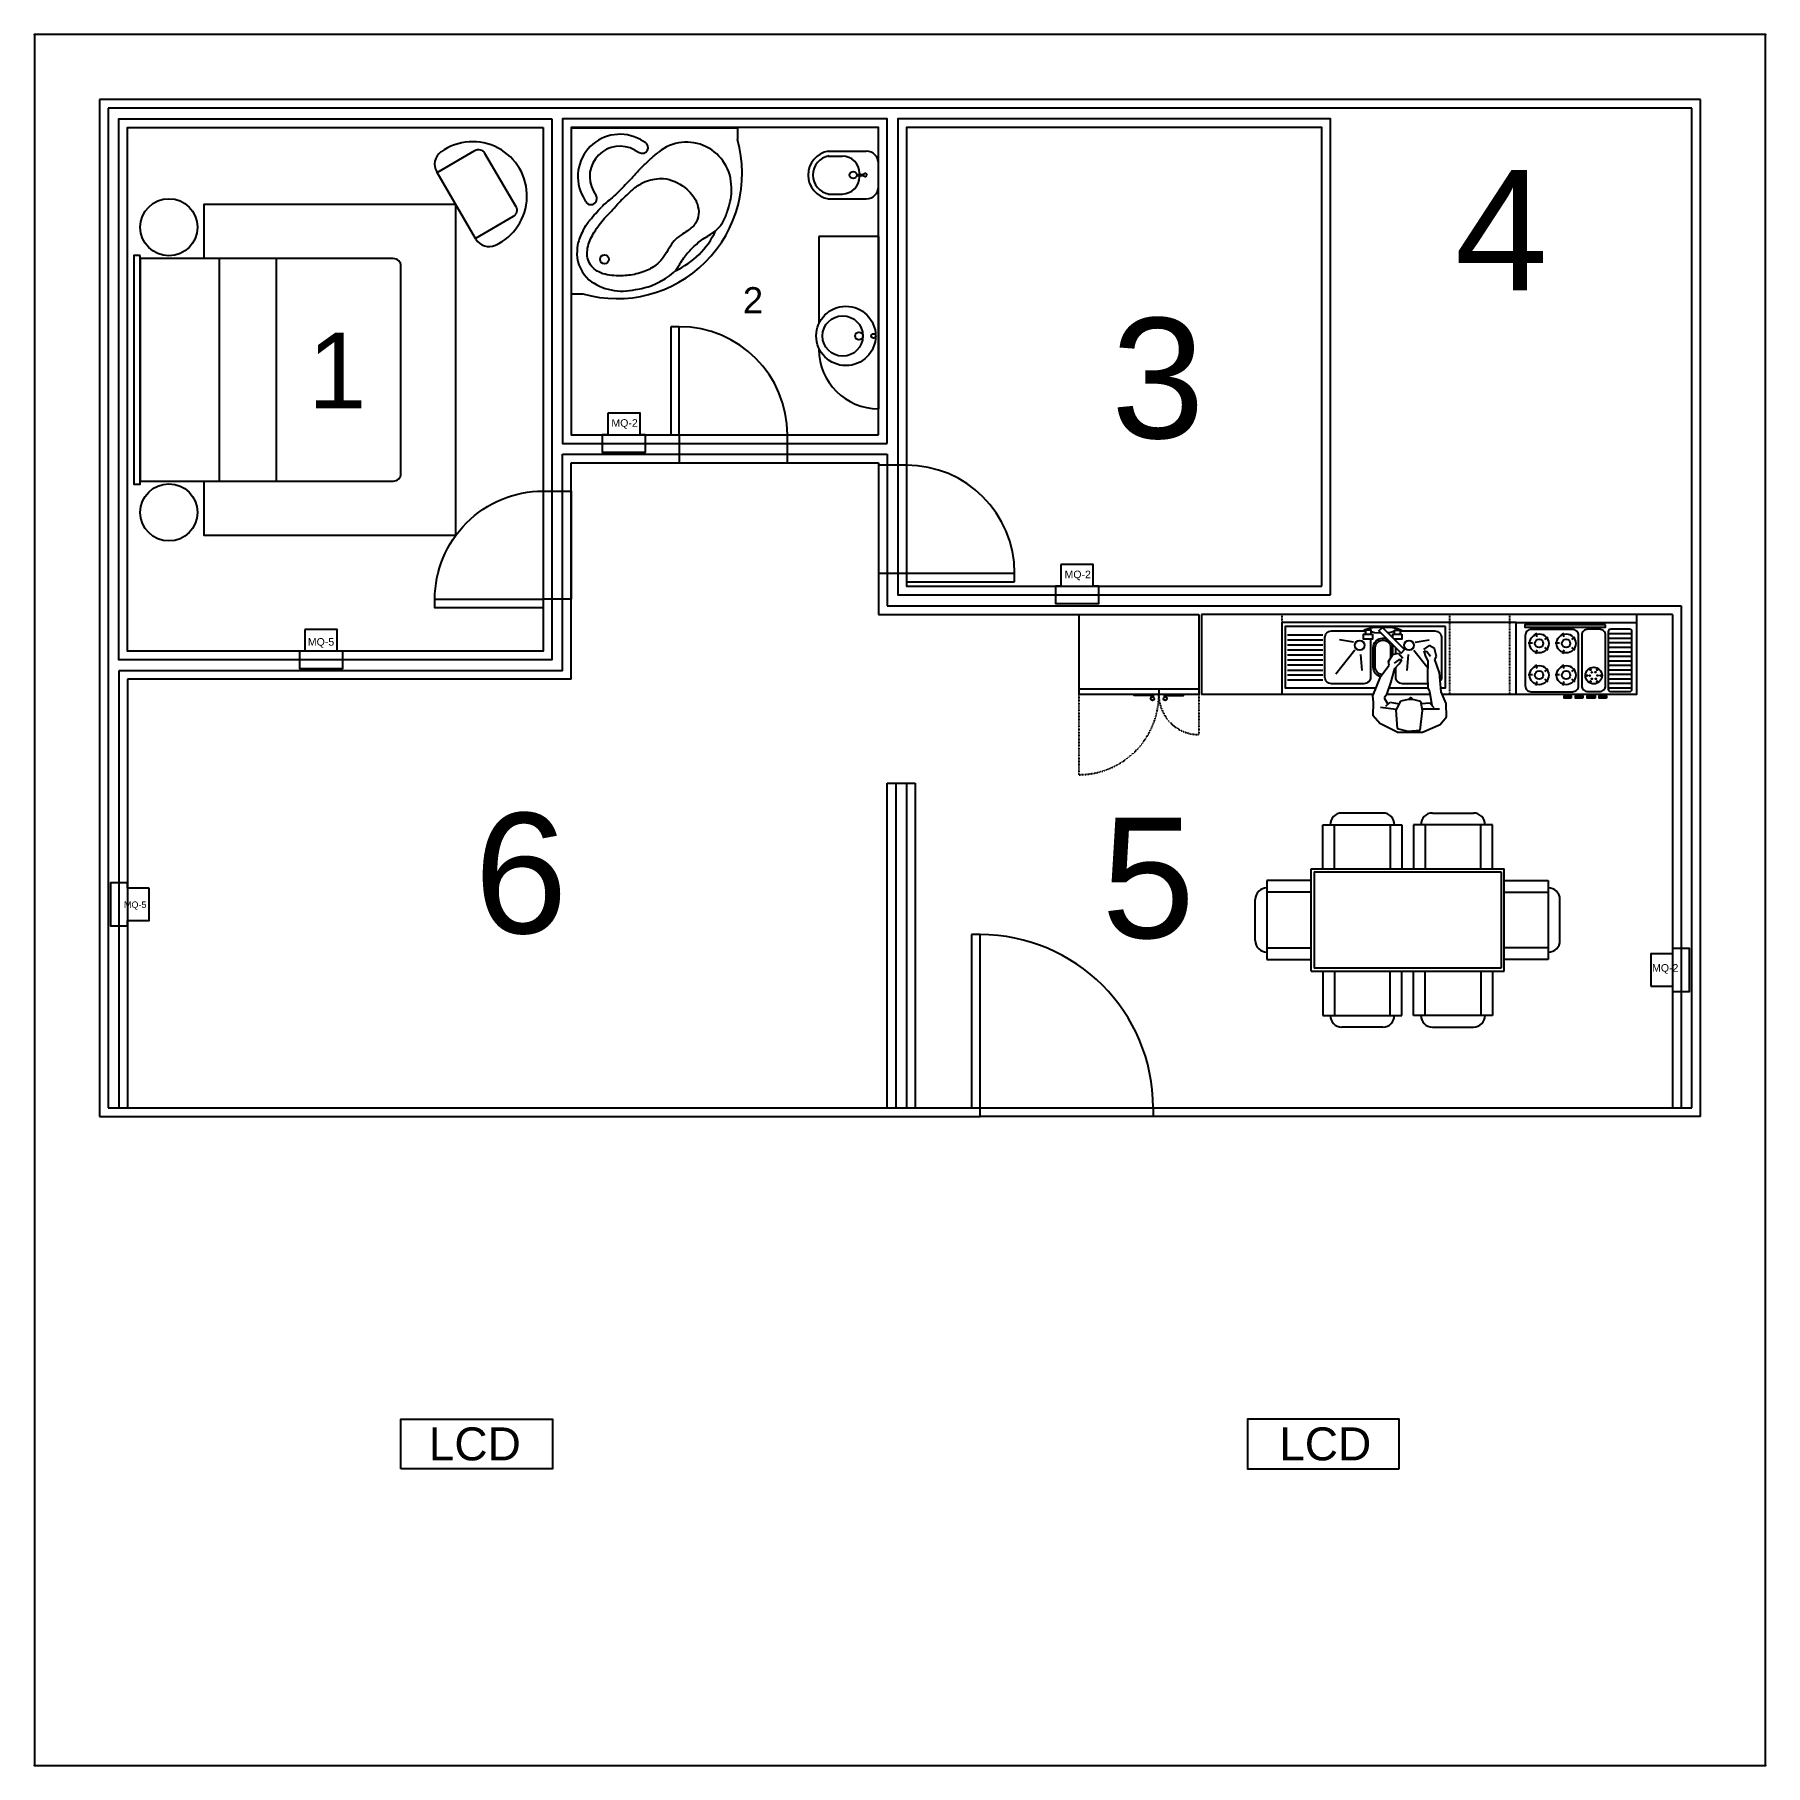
# Model space of a CAD drawing. Header units: inches. Extents: x 0 to 800, y 0 to 800.
import ezdxf

# ---------------------------------------------------------------- set-up
doc = ezdxf.new("R2010")
doc.units = ezdxf.units.IN
doc.header["$MEASUREMENT"] = 0
doc.linetypes.add('TRATTEGGIATA2', pattern=[9.525, 6.35, -3.175])
for name, color, linetype in [('1', 91, 'Continuous'), ('2', 131, 'Continuous'), ('3', 71, 'Continuous'), ('4', 161, 'Continuous'), ('5', 221, 'Continuous'), ('elettronica', 10, 'Continuous'), ('esterno', 31, 'Continuous'), ('interni', 130, 'Continuous'), ('mura esterne', 255, 'Continuous'), ('porte', 30, 'Continuous')]:
    doc.layers.add(name, color=color, linetype=linetype)
doc.styles.get("Standard").update_dxf_attribs({"font": 'arial.ttf'})

# ---------------------------------------------------------------- blocks, each defined once
blk = doc.blocks.new('*X3')
at = {"color": 0}
for p, q in [((31254, 24675), (31518, 24675)), ((31254, 24638), (31518, 24638)), ((31254, 24600), (31518, 24600)), ((31254, 24562), (31518, 24562)), ((31254, 24525), (31518, 24525)), ((31254, 24488), (31518, 24488)), ((31254, 24450), (31518, 24450)), ((31254, 24412), (31518, 24412)), ((31254, 24375), (31518, 24375)), ((31254, 24338), (31518, 24338))]:
    blk.add_line(p, q, dxfattribs=at)
blk = doc.blocks.new('*X4')
at = {"color": 0}
for p, q in [((53219, 137949), (53219, 138145)), ((53256, 137949), (53256, 138145)), ((53294, 137949), (53294, 138145)), ((53331, 137949), (53331, 138145)), ((53369, 137949), (53369, 138145)), ((53406, 137949), (53406, 138145)), ((53444, 137949), (53444, 138145)), ((53481, 137949), (53481, 138145)), ((53519, 137949), (53519, 138145)), ((53556, 137949), (53556, 138145)), ((53594, 137949), (53594, 138145)), ((53631, 137949), (53631, 138145)), ((53669, 137949), (53669, 138145))]:
    blk.add_line(p, q, dxfattribs=at)
blk = doc.blocks.new('poltrona 8391')
at = {"layer": 'interni'}
for p, q in [((0.431, 0), (0.436, 0)), ((1.036, 0), (1.042, 0))]:
    blk.add_line(p, q, dxfattribs=at)
blk.add_lwpolyline([(0.436, 0), (1.036, 0), (1.036, -0.343, -0.414214), (0.98, -0.4), (0.493, -0.4, -0.414214), (0.436, -0.343)], format="xyb", close=True, dxfattribs=at)
for centre, radius, start, end in [((0.736, -0.149), 0.427, 174.5677, 5.4323), ((0.431, -0.12), 0.12, 90, 174.5677), ((1.042, -0.12), 0.12, 5.4323, 90)]:
    blk.add_arc(centre, radius, start, end, dxfattribs=at)
blk = doc.blocks.new('letto 4860')
at = {"layer": 'interni'}
for p, q in [((143.446, 85.473), (143.446, 83.723)), ((143.896, 85.473), (143.896, 83.723))]:
    blk.add_line(p, q, dxfattribs=at)
blk.add_lwpolyline([(142.826, 85.498), (142.776, 85.498), (142.776, 83.698), (142.826, 83.698)], close=True, dxfattribs=at)
blk.add_lwpolyline([(142.826, 83.723), (144.816, 83.723, 0.414214), (144.876, 83.783), (144.876, 85.413, 0.414214), (144.816, 85.473), (142.826, 85.473)], format="xyb", close=True, dxfattribs=at)
blk = doc.blocks.new('idromassaggio 6571')
at = {"layer": 'interni'}
for p, q in [((-0.141, 0), (0.849, 0.99)), ((0.849, 0.99), (0.919, 0.919)), ((0.342, 0.341), (0.385, 0.354)), ((0.37, 0.245), (0.413, 0.257)), ((-0.141, 0), (0.849, -0.99)), ((0.37, -0.245), (0.413, -0.257)), ((0.342, -0.341), (0.385, -0.354)), ((0.849, -0.99), (0.919, -0.919))]:
    blk.add_line(p, q, dxfattribs=at)
blk.add_circle((0.841, -0.586), 0.0371, dxfattribs=at)
for centre, radius, start, end in [((0.404, 0), 1.054, 299.2546, 60.7454), ((0.899, 0.334), 0.377, 44.3352, 173.9305), ((0.44, 0), 0.355, 105.9021, 254.0979), ((0.399, 0.305), 0.05, 286.0071, 106.0071), ((0.44, 0), 0.255, 105.9021, 254.0979), ((0.685, 0.009), 0.69, 339.5735, 20.0744), ((0.399, -0.305), 0.05, 253.9929, 73.9929), ((0.806, -0.338), 0.467, 277.9516, 328.7485), ((0.529, -0.092), 0.835, 324.2004, 334.1191), ((0.854, -0.489), 0.311, 227.8701, 273.0429)]:
    blk.add_arc(centre, radius, start, end, dxfattribs=at)
for points in [[(1.297, 0), (1.305, 0.109), (1.33, 0.227), (1.326, 0.335), (1.289, 0.428), (1.192, 0.576), (1.169, 0.597)], [(0.522, 0.001), (0.518, 0.097), (0.515, 0.194), (0.518, 0.283), (0.524, 0.373)], [(0.624, 0.13), (0.712, 0.247), (0.893, 0.32), (1.051, 0.302), (1.119, 0.261)], [(1.119, 0.261), (1.165, 0.187), (1.168, 0.095), (1.156, 0.032), (1.146, -0.06), (1.159, -0.133), (1.178, -0.216), (1.183, -0.297), (1.156, -0.407), (1.089, -0.525), (1.008, -0.614), (0.883, -0.694), (0.761, -0.693), (0.665, -0.605), (0.619, -0.485), (0.597, -0.34), (0.594, -0.245), (0.59, -0.159), (0.592, -0.059), (0.597, 0.034), (0.624, 0.13)], [(0.522, 0.001), (0.523, -0.078), (0.52, -0.173), (0.514, -0.234), (0.512, -0.292)], [(1.28, -0.456), (1.322, -0.318), (1.331, -0.232)], [(0.538, -0.531), (0.584, -0.641), (0.646, -0.72)]]:
    blk.add_spline(points, degree=3, dxfattribs=at)
for points, knots in [([(1.297, 0), (1.298, -0.037), (1.3, -0.114), (1.325, -0.188), (1.331, -0.23), (1.331, -0.232)], [0, 0, 0, 0, 0.1095589, 0.2298349, 0.2346459, 0.2346459, 0.2346459, 0.2346459]), ([(0.538, -0.531), (0.524, -0.473), (0.517, -0.401), (0.513, -0.341), (0.512, -0.292)], [0.0464906, 0.0464906, 0.0464906, 0.0464906, 0.0949254, 0.248825, 0.248825, 0.248825, 0.248825])]:
    blk.add_open_spline(points, degree=3, knots=knots, dxfattribs=at)
blk = doc.blocks.new('bidè 3725')
at = {"layer": 'interni'}
for p, q in [((148.505, 86.277), (148.825, 86.277)), ((148.505, 86.237), (148.622, 86.237)), ((148.926, 86.175), (148.926, 85.979)), ((148.744, 86.082), (148.8, 86.082)), ((148.744, 86.072), (148.8, 86.072)), ((148.767, 86.092), (148.767, 86.082)), ((148.767, 86.072), (148.767, 86.062)), ((148.505, 85.917), (148.622, 85.917)), ((148.505, 85.877), (148.825, 85.877))]:
    blk.add_line(p, q, dxfattribs=at)
for centre, radius in [((148.714, 86.077), 0.03), ((148.814, 86.077), 0.015)]:
    blk.add_circle(centre, radius, dxfattribs=at)
for centre, radius, start, end in [((148.538, 86.077), 0.203, 99.2709, 260.7291), ((148.825, 86.175), 0.102, 0, 90), ((148.538, 86.077), 0.163, 99.2709, 260.7291), ((148.622, 86.092), 0.145, 0, 90), ((148.622, 86.062), 0.145, 270, 0), ((148.825, 85.979), 0.102, 270, 0)]:
    blk.add_arc(centre, radius, start, end, dxfattribs=at)
blk = doc.blocks.new('lavabo 4682')
at = {"layer": 'interni'}
for p, q in [((147.984, 84.576), (147.976, 84.576)), ((148.926, 84.576), (148.194, 84.576)), ((148.926, 84.076), (148.926, 84.576)), ((148.926, 84.076), (147.476, 84.076))]:
    blk.add_line(p, q, dxfattribs=at)
for centre, radius in [((148.089, 84.349), 0.25), ((148.089, 84.376), 0.17), ((148.089, 84.239), 0.033), ((148.089, 84.117), 0.0185)]:
    blk.add_circle(centre, radius, dxfattribs=at)
blk.add_arc((147.976, 84.076), 0.5, 90, 180, dxfattribs=at)

msp = doc.modelspace()

# ---------------------------------------------------------------- linework, layer by layer
at = {"layer": '1'}
for points in [[(239, 761), (239, 511), (39, 511), (39, 761)], [(235, 757), (235, 515), (43, 515), (43, 757)]]:
    msp.add_lwpolyline(points, close=True, dxfattribs=at)
at = {"layer": '2'}
for points in [[(394, 611), (394, 761), (244, 761), (244, 611)], [(390, 615), (390, 757), (248, 757), (248, 615)]]:
    msp.add_lwpolyline(points, close=True, dxfattribs=at)
at = {"layer": '3'}
for points in [[(599, 541), (599, 761), (399, 761), (399, 541)], [(595, 545), (595, 757), (403, 757), (403, 545)]]:
    msp.add_lwpolyline(points, close=True, dxfattribs=at)
at = {"layer": '5'}
for p, q in [((244, 506), (244, 606)), ((244, 606), (394, 606)), ((248, 502), (248, 602)), ((248, 602), (298, 602)), ((348, 602), (390, 602)), ((390, 602), (390, 532)), ((394, 606), (394, 536)), ((394, 536), (761, 536)), ((761, 536), (761, 304)), ((390, 532), (482.61, 532)), ((757, 532), (740.39, 532)), ((757, 532), (757, 304)), ((244, 506), (39, 506)), ((39, 506), (39, 304)), ((43, 502), (43, 304)), ((248, 502), (43, 502)), ((394, 304), (394, 454)), ((394, 454), (407, 454)), ((398, 454), (398, 304)), ((403, 454), (403, 304)), ((407, 454), (407, 304))]:
    msp.add_line(p, q, dxfattribs=at)
at = {"layer": 'elettronica'}
for points in [[(264.91, 625), (264.91, 615), (262.41, 615), (262.41, 607), (282.41, 607), (282.41, 615), (279.91, 615), (279.91, 625)], [(474.36, 555), (474.36, 545), (471.86, 545), (471.86, 537), (491.86, 537), (491.86, 545), (489.36, 545), (489.36, 555)], [(124.91, 525), (124.91, 515), (122.41, 515), (122.41, 507), (142.41, 507), (142.41, 515), (139.91, 515), (139.91, 525)], [(53, 405.51), (43, 405.51), (43, 408.01), (35, 408.01), (35, 388.01), (43, 388.01), (43, 390.51), (53, 390.51)], [(747, 360.15), (757, 360.15), (757, 357.65), (765, 357.65), (765, 377.65), (757, 377.65), (757, 375.15), (747, 375.15)], [(169.35, 137.07), (169.35, 160.07), (239.35, 160.07), (239.35, 137.07)], [(630.65, 137.07), (630.65, 160.07), (560.65, 160.07), (560.65, 137.07)]]:
    msp.add_lwpolyline(points, close=True, dxfattribs=at)
at = {"layer": 'esterno'}
msp.add_lwpolyline([(0, 0), (800, 0), (800, 800), (0, 800)], close=True, dxfattribs=at)
at = {"layer": 'interni'}
for p, q in [((482.61, 532), (538.17, 532)), ((482.61, 532), (482.61, 494.96)), ((538.17, 532), (538.17, 494.96)), ((740.39, 532), (539.4, 532)), ((539.4, 532), (539.4, 494.96)), ((684.83, 528.3), (576.44, 528.3)), ((576.44, 528.3), (576.44, 494.96)), ((740.39, 532), (740.39, 528.3)), ((625.72, 510.26), (627.76, 513.43)), ((627.76, 513.43), (630.47, 514.11)), ((630.47, 514.11), (632.4, 511.82)), ((644.6, 517.65), (641.96, 515.76)), ((642.86, 512.95), (642.3, 515.19)), ((642.3, 515.19), (643.58, 514.79)), ((644.18, 510.38), (642.86, 512.95)), ((643.58, 514.79), (645.15, 512.68)), ((647, 516.2), (644.6, 517.65)), ((648.01, 512.57), (647, 516.2)), ((647.15, 511.13), (648.01, 512.57)), ((622.18, 503.4), (626.12, 508.62)), ((626.12, 508.62), (625.72, 510.26)), ((626.91, 500.38), (628.74, 507.04)), ((630.61, 511.07), (628.49, 509.52)), ((628.74, 507.04), (630.75, 509.1)), ((631.95, 511.08), (630.61, 511.07)), ((630.75, 509.1), (631.95, 511.08)), ((643.97, 503.49), (644.18, 510.38)), ((649.38, 504.98), (647.15, 511.13)), ((650.12, 496.16), (649.38, 504.98)), ((538.17, 497.43), (482.61, 497.43)), ((519.65, 497.43), (519.65, 494.96)), ((618.54, 494.37), (622.18, 503.4)), ((625.09, 494.99), (626.91, 500.38)), ((644.12, 497.8), (643.97, 503.49)), ((644.12, 497.8), (644.82, 496.35)), ((644.82, 496.35), (645.81, 490.04)), ((652.5, 490.86), (650.12, 496.16)), ((538.17, 494.96), (482.61, 494.96)), ((516.26, 493.75), (516.26, 494.46)), ((517.1, 493.75), (517.1, 494.96)), ((522.19, 493.75), (522.19, 494.96)), ((523.04, 493.75), (523.04, 494.46)), ((576.44, 494.96), (539.4, 494.96)), ((618.78, 494.96), (576.44, 494.96)), ((618.89, 491.39), (618.54, 494.37)), ((618.72, 485.13), (618.89, 491.39)), ((629.3, 488.03), (622.05, 488.94)), ((625.09, 494.99), (623.76, 493.38)), ((623.76, 493.38), (625.54, 490.52)), ((624.52, 489.57), (626.51, 491.44)), ((645.04, 494.96), (625.06, 494.96)), ((626.51, 491.44), (630.65, 490.63)), ((631.34, 491.96), (629.14, 487.72)), ((635.08, 492.75), (631.34, 491.96)), ((636.97, 492.66), (635.08, 492.75)), ((635.89, 493.56), (635.1, 492.74)), ((635.89, 493.56), (636.12, 493.56)), ((636.88, 492.74), (636.12, 493.56)), ((640.67, 491.8), (636.97, 492.66)), ((641.49, 487.62), (640.67, 491.8)), ((644.96, 490.93), (640.89, 490.68)), ((641.35, 488.33), (649.35, 488.41)), ((646.92, 488.88), (644.96, 490.93)), ((684.83, 494.96), (650.66, 494.96)), ((652.68, 484.6), (652.5, 490.86)), ((621.78, 481.58), (618.72, 485.13)), ((629.77, 477.64), (621.78, 481.58)), ((629.14, 487.72), (629.74, 479.23)), ((640.4, 478.55), (641.49, 487.62)), ((641.46, 477.64), (649.62, 481.05)), ((649.62, 481.05), (652.68, 484.6)), ((629.74, 479.23), (634.78, 478)), ((629.77, 477.64), (641.46, 477.64)), ((634.78, 478), (640.4, 478.55)), ((623.16, 440.21), (604.24, 440.21)), ((646.13, 440.21), (665.04, 440.21)), ((595.45, 414.38), (595.45, 434.8)), ((595.45, 434.8), (631.94, 434.8)), ((600.86, 414.38), (600.86, 434.8)), ((626.53, 434.8), (626.53, 414.38)), ((631.94, 434.8), (631.94, 414.38)), ((673.83, 434.8), (637.34, 434.8)), ((637.34, 434.8), (637.34, 414.38)), ((642.75, 434.8), (642.75, 414.38)), ((668.42, 414.38), (668.42, 434.8)), ((673.83, 414.38), (673.83, 434.8)), ((569.63, 408.98), (569.63, 372.49)), ((590.05, 408.98), (569.63, 408.98)), ((590.05, 414.38), (679.23, 414.38)), ((590.05, 367.09), (590.05, 414.38)), ((591.4, 413.03), (677.88, 413.03)), ((591.4, 413.03), (591.4, 368.44)), ((677.88, 413.03), (677.88, 368.44)), ((679.23, 367.09), (679.23, 414.38)), ((679.23, 408.98), (699.65, 408.98)), ((699.65, 408.98), (699.65, 372.49)), ((564.22, 381.28), (564.22, 400.19)), ((590.05, 403.57), (569.63, 403.57)), ((679.23, 403.57), (699.65, 403.57)), ((705.06, 381.28), (705.06, 400.19)), ((569.63, 377.9), (590.05, 377.9)), ((699.65, 377.9), (679.23, 377.9)), ((569.63, 372.49), (590.05, 372.49)), ((677.88, 368.44), (591.4, 368.44)), ((699.65, 372.49), (679.23, 372.49)), ((590.05, 367.09), (679.23, 367.09)), ((595.45, 367.09), (595.45, 346.67)), ((600.86, 367.09), (600.86, 346.67)), ((626.53, 346.67), (626.53, 367.09)), ((631.94, 346.67), (631.94, 367.09)), ((637.34, 346.67), (637.34, 367.09)), ((642.75, 346.67), (642.75, 367.09)), ((668.42, 367.09), (668.42, 346.67)), ((673.83, 367.09), (673.83, 346.67)), ((595.45, 346.67), (631.94, 346.67)), ((673.83, 346.67), (637.34, 346.67)), ((623.16, 341.26), (604.24, 341.26)), ((646.13, 341.26), (665.04, 341.26))]:
    msp.add_line(p, q, dxfattribs=at)
at = {"layer": 'interni', "linetype": 'TRATTEGGIATA2', "ltscale": 0.01}
for p, q in [((576.44, 532), (576.44, 494.96)), ((654.01, 532), (654.01, 494.96)), ((681.79, 532), (681.79, 494.96)), ((482.61, 494.96), (482.61, 457.92)), ((538.17, 494.96), (538.17, 476.44))]:
    msp.add_line(p, q, dxfattribs=at)
at = {"layer": 'interni'}
for points in [[(78.24, 593.63), (78.24, 568.65), (194.62, 568.65), (194.62, 721.47), (78.24, 721.47), (78.24, 696.49)], [(652.09, 526.44), (578.01, 526.44), (578.01, 498.04), (620.02, 498.04)], [(609.69, 519.1), (603.18, 520.2)], [(614.53, 524.85), (614.59, 524.2), (615.12, 524.18)], [(615.12, 524.66), (615.12, 522.92)], [(617.73, 522.92), (617.73, 524.66), (615.12, 524.66)], [(617.73, 524.08), (617.99, 524.07), (619.36, 523.61), (621.97, 523.5)], [(628.51, 524.08), (628.25, 524.07), (626.87, 523.61), (625.45, 523.55)], [(627.81, 521.19), (627.81, 522.92), (631.97, 522.92)], [(631.97, 522.92), (631.97, 520.59), (628.41, 520.59)], [(628.51, 522.92), (628.51, 524.66), (631.12, 524.66)], [(631.71, 524.85), (631.64, 524.2), (631.12, 524.18)], [(631.12, 524.66), (631.12, 522.92)], [(638.06, 519.1), (644.57, 520.2)], [(649.97, 498.04), (652.09, 498.04), (652.09, 526.44)], [(694.57, 521.59), (693.96, 523.47)], [(698.01, 520.34), (699.61, 521.5)], [(707.03, 521.59), (706.42, 523.47)], [(710.48, 520.34), (712.08, 521.5)], [(610.18, 515.54), (601.46, 504.37)], [(612.88, 513.45), (613.5, 506.09)], [(634.86, 513.45), (634.25, 506.09)], [(637.57, 515.54), (644.08, 507.19)], [(692.31, 518.7), (690.34, 518.7)], [(694.37, 515.66), (693.76, 513.78)], [(697.89, 516.68), (699.49, 515.52)], [(704.78, 518.7), (702.81, 518.7)], [(706.83, 515.66), (706.22, 513.78)], [(710.36, 516.68), (711.95, 515.52)], [(692.31, 504.04), (690.34, 504.04)], [(694.57, 506.94), (693.96, 508.81)], [(698.01, 505.69), (699.61, 506.85)], [(704.78, 504.04), (702.81, 504.04)], [(707.03, 506.94), (706.42, 508.81)], [(710.48, 505.69), (712.08, 506.85)], [(626.12, 498.04), (644.12, 498.04)], [(694.37, 501.01), (693.76, 499.13)], [(697.89, 502.02), (699.49, 500.86)], [(706.83, 501.01), (706.22, 499.13)], [(710.36, 502.02), (711.95, 500.86)], [(516.26, 494.46), (508.23, 494.46), (508.23, 494.96)], [(523.04, 494.46), (531.06, 494.46), (531.06, 494.96)], [(707.93, 494.34), (707.93, 494.96)], [(709.31, 494.96), (709.31, 494.34)], [(713.23, 494.34), (713.23, 494.96)], [(714.61, 494.96), (714.61, 494.34)], [(718.78, 494.34), (718.78, 494.96)], [(720.16, 494.96), (720.16, 494.34)], [(724.14, 494.34), (724.14, 494.96)], [(725.52, 494.96), (725.52, 494.34)]]:
    msp.add_lwpolyline(points, dxfattribs=at)
for points in [[(684.83, 528.3), (740.39, 528.3), (740.39, 494.96), (684.83, 494.96)], [(618.45, 522.92), (618.45, 520.59), (614.28, 520.59), (614.28, 522.92)], [(623.02, 525.98), (633.26, 515.73), (631.65, 514.12), (621.4, 524.37)], [(726.08, 527.12), (688.78, 527.12), (688.78, 526.18), (726.08, 526.18)], [(710.28, 493.3), (706.96, 493.3), (706.96, 494.34), (710.28, 494.34)], [(715.58, 493.3), (712.26, 493.3), (712.26, 494.34), (715.58, 494.34)], [(720.88, 493.3), (717.56, 493.3), (717.56, 494.34), (720.88, 494.34)], [(721.37, 493.3), (718.05, 493.3), (718.05, 494.34), (721.37, 494.34)], [(726.49, 493.3), (723.17, 493.3), (723.17, 494.34), (726.49, 494.34)]]:
    msp.add_lwpolyline(points, close=True, dxfattribs=at)
for points in [[(617.54, 520.59), (617.54, 503.04, -0.414214), (614.45, 499.95), (599.47, 499.95, -0.414214), (596.39, 503.04), (596.39, 521.26, -0.414214), (599.47, 524.35), (614.45, 524.35, -0.054526), (615.12, 524.27)], [(614.53, 524.85), (616.36, 525.44, -0.102261), (622.43, 526.09), (623.8, 526.09, -0.102261), (629.88, 525.44), (631.71, 524.85)], [(622.14, 503.31, -0.35183), (618.76, 507.53), (618.76, 516.67, -0.414214), (623.08, 520.99), (623.38, 520.99, -0.105909), (625.15, 520.61)], [(622.74, 504.15, -0.3857), (619.68, 507.53), (619.68, 516.67, -0.414214), (623.08, 520.07), (623.38, 520.07, -0.414214), (626.78, 516.67)], [(629.13, 519.87), (629.13, 520.59, -0.080985)], [(631.12, 524.15, -0.090842), (632.21, 524.35), (647.19, 524.35, -0.414214), (650.28, 521.26)], [(650.28, 521.26), (650.28, 503.04, -0.157475), (649.69, 501.23)], [(626.78, 516.67), (626.78, 511.9, -0.414214)], [(627.32, 518.44, -0.105814), (627.7, 516.67)], [(627.7, 516.67), (627.7, 513.35, -0.414214)], [(629.13, 513.77), (629.13, 516.64, -0.414214)], [(644.07, 499.95), (632.21, 499.95, -0.414214), (629.13, 503.04), (629.13, 507.44, -0.414214)]]:
    msp.add_lwpolyline(points, format="xyb", dxfattribs=at)
for points in [[(710.83, 525.1), (691.77, 525.1, 0.414214), (689, 522.33), (689, 499.04, 0.414214), (691.77, 496.26), (710.83, 496.26, 0.414214), (713.6, 499.04), (713.6, 522.33, 0.414214)], [(723.3, 525.14), (717.95, 525.14, 0.414214), (715.17, 522.36), (715.17, 499.13, 0.414214), (717.95, 496.35), (723.3, 496.35, 0.414214), (726.08, 499.13), (726.08, 522.36, 0.414214)], [(737.18, 525.14), (728.5, 525.14, 0.414214), (727.39, 524.03), (727.39, 497.46, 0.414214), (728.5, 496.35), (737.18, 496.35, 0.414214), (738.29, 497.46), (738.29, 524.03, 0.414214)]]:
    msp.add_lwpolyline(points, format="xyb", close=True, dxfattribs=at)
for centre, radius in [((62.08, 710.95), 13.22), ((62.08, 579.17), 13.22), ((695.43, 518.59), 4.42), ((695.43, 518.59), 1.92), ((707.9, 518.59), 4.42), ((707.9, 518.59), 1.92), ((612.47, 517.72), 2.24), ((635.31, 517.72), 2.24), ((695.43, 503.94), 4.42), ((695.43, 503.94), 1.92), ((707.9, 503.94), 4.42), ((707.9, 503.94), 1.92), ((720.67, 503.73), 3.85), ((719.11, 506.44), 0.231), ((719.77, 505.24), 0.189), ((721.53, 505.27), 0.189), ((722.23, 506.44), 0.231), ((717.55, 503.73), 0.231), ((718.91, 503.71), 0.189), ((719.11, 501.02), 0.231), ((719.82, 502.2), 0.189), ((721.58, 502.22), 0.189), ((722.24, 501.03), 0.231), ((722.44, 503.76), 0.189), ((723.8, 503.74), 0.231), ((516.68, 493.04), 0.825), ((522.61, 493.04), 0.825)]:
    msp.add_circle(centre, radius, dxfattribs=at)
at = {"layer": 'interni', "linetype": 'TRATTEGGIATA2', "ltscale": 0.01}
for centre, radius, start, end in [((482.61, 494.96), 37.04, 270, 0), ((538.17, 494.96), 18.52, 180, 270)]:
    msp.add_arc(centre, radius, start, end, dxfattribs=at)
at = {"layer": 'interni'}
for centre, start, end in [((604.24, 434.8), 90, 180), ((623.16, 434.8), 0, 90), ((646.13, 434.8), 90, 180), ((665.04, 434.8), 0, 90), ((569.63, 400.19), 90, 180), ((699.65, 400.19), 0, 90), ((569.63, 381.28), 180, 270), ((699.65, 381.28), 270, 0), ((604.24, 346.67), 180, 270), ((623.16, 346.67), 270, 0), ((646.13, 346.67), 180, 270), ((665.04, 346.67), 270, 0)]:
    msp.add_arc(centre, 5.41, start, end, dxfattribs=at)
at = {"layer": 'mura esterne'}
for p, q in [((770, 770), (30, 770)), ((30, 770), (30, 300)), ((770, 300), (770, 770)), ((766, 766), (34, 766)), ((34, 766), (34, 304)), ((766, 304), (766, 766)), ((34, 304), (437, 304)), ((517, 304), (766, 304)), ((30, 300), (437, 300)), ((770, 300), (517, 300))]:
    msp.add_line(p, q, dxfattribs=at)
for p in [(0, 800), (800, 800), (0, 0), (800, 0)]:
    msp.add_point(p, dxfattribs=at)
at = {"layer": 'porte'}
for p, q in [((298, 665), (294, 665)), ((294, 665), (294, 615)), ((298, 615), (298, 665)), ((294, 615), (298, 615)), ((294, 615), (298, 615)), ((298, 615), (298, 602)), ((348, 602), (348, 615)), ((298, 602), (348, 602)), ((403, 601), (390, 601)), ((390, 601), (390, 551)), ((390, 551), (403, 551)), ((403, 551), (453, 551)), ((403, 551), (403, 547)), ((403, 547), (453, 547)), ((453, 547), (453, 551)), ((437, 384), (433, 384)), ((433, 384), (433, 304)), ((437, 304), (437, 384)), ((433, 304), (437, 304))]:
    msp.add_line(p, q, dxfattribs=at)
msp.add_lwpolyline([(185, 539, -0.414214), (235, 589), (248, 589), (248, 539), (235, 539)], format="xyb", dxfattribs=at)
for points in [[(235, 535), (185, 535), (185, 539), (235, 539)], [(517, 300), (437, 300), (437, 304), (517, 304)]]:
    msp.add_lwpolyline(points, close=True, dxfattribs=at)
for centre, radius in [((298, 615), 50), ((403, 551), 50), ((437, 304), 80)]:
    msp.add_arc(centre, radius, 0, 90, dxfattribs=at)

# ---------------------------------------------------------------- block references
at = {"layer": 'interni'}
for name, p, xscale, yscale, zscale, rotation in [('idromassaggio 6571', (253.49, 751.51), 54.89731557883725, 54.89731557883725, 54.89731557883725, 314.9999999999997), ('poltrona 8391', (216.68, 683.63), 58.77682664526351, 58.77682664526351, 58.77682664526351, 120.2201086632869), ('lavabo 4682', (5005.54, -7468.97), 54.89731557883725, 54.89731557883725, 54.89731557883725, 90), ('*X4', (-6937.19, 3480.02), 0.0555610860171501, 0.0555610860171501, 0.0555610860171501, 270)]:
    msp.add_blockref(name, p, dxfattribs=dict(at, xscale=xscale, yscale=yscale, zscale=zscale, rotation=rotation))
for name, p, xscale, yscale, zscale in [('bidè 3725', (-7785.66, -3990.29), 54.89731557883725, 54.89731557883725, 54.89731557883725), ('letto 4860', (-8346.03, -4327.35), 58.7768266452635, 58.7768266452635, 58.7768266452635), ('*X3', (2524.83, -1000.91), -0.06173454001905566, 0.06173454001905566, 0.06173454001905566)]:
    msp.add_blockref(name, p, dxfattribs=dict(at, xscale=xscale, yscale=yscale, zscale=zscale))

# ---------------------------------------------------------------- texts
at = {"layer": '2'}
msp.add_text('2', height=12.1, dxfattribs=at).set_placement((327.35, 671.17))
at = {"layer": '3'}
msp.add_text('3', height=55.57, dxfattribs=at).set_placement((497.61, 613.45))
at = {"layer": '4'}
msp.add_text('4', height=55.57, dxfattribs=at).set_placement((656.39, 681.85))
at = {"layer": '5'}
msp.add_text('5', height=55.57, dxfattribs=at).set_placement((493.14, 382.46))
at = {"layer": 'elettronica'}
for s, height, p in [('MQ-2', 3.485, (266.61, 618.75)), ('MQ-2', 3.485, (476.06, 548.75)), ('MQ-5', 3.485, (126.29, 517.57)), ('MQ-5', 2.97, (41.32, 396.35)), ('MQ-2', 3.485, (747.63, 366.88))]:
    msp.add_text(s, height=height, dxfattribs=at).set_placement(p)
at = {"layer": 'elettronica', "char_height": 15.241}
for insert, attachment_point in [((182.17, 156.22), 1), ((617.83, 156.22), 3)]:
    msp.add_mtext_dynamic_manual_height_columns('LCD', width=48.7641, gutter_width=76.21, heights=[0], dxfattribs=dict(at, insert=insert, attachment_point=attachment_point))
at = {"layer": 'interni'}
msp.add_text('1', height=35.03, dxfattribs=at).set_placement((126.26, 627.19))
at = {"layer": 'mura esterne'}
msp.add_text('6', height=55.57, dxfattribs=at).set_placement((203.17, 384.63))

doc.saveas('drawing.dxf')
